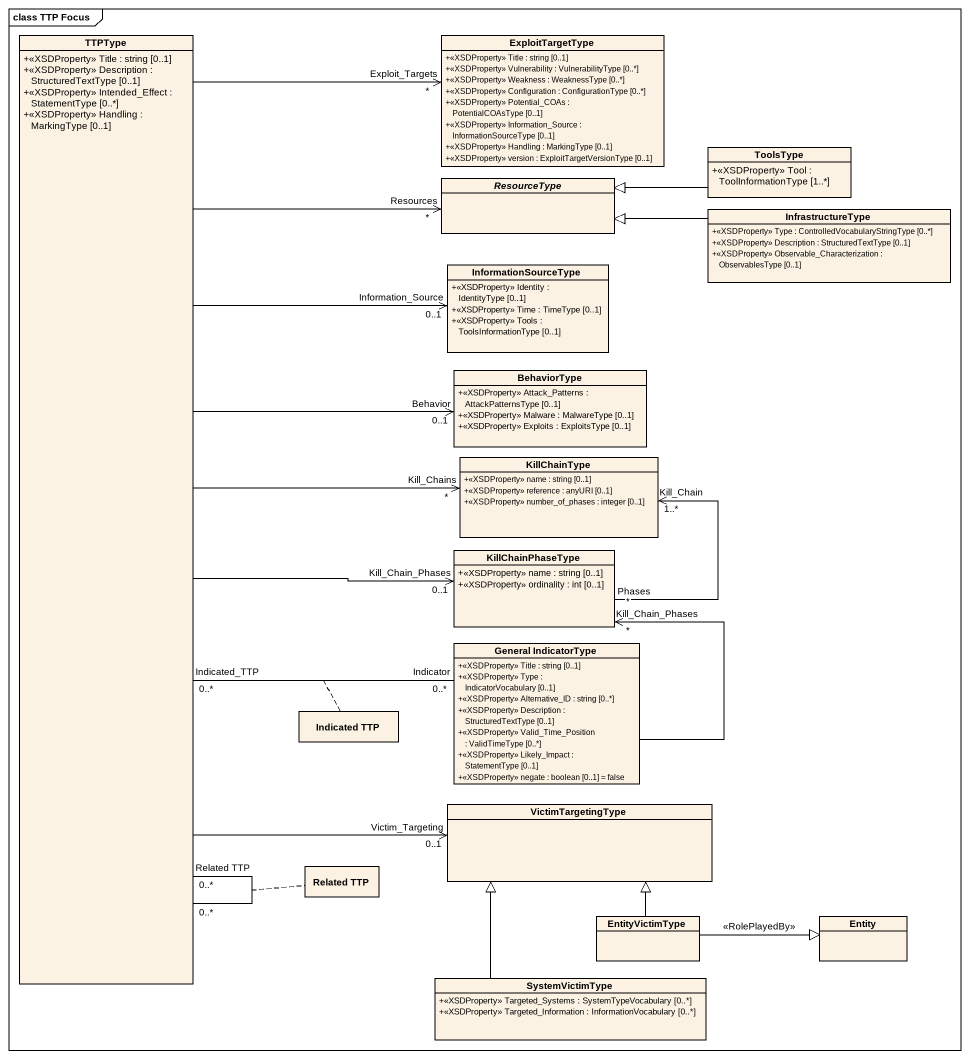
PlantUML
@startuml
mainframe class TTP Focus
hide circle
hide empty members
skinparam classAttributeIconSize 0
class TTPType {
  +<<XSDProperty>> Title : string [0..1]
  +<<XSDProperty>> Description : StructuredTextType [0..1]
  +<<XSDProperty>> Intended_Effect : StatementType [0..*]
  +<<XSDProperty>> Handling : MarkingType [0..1]
}
class ExploitTargetType {
  +<<XSDProperty>> Title : string [0..1]
  +<<XSDProperty>> Vulnerability : VulnerabilityType [0..*]
  +<<XSDProperty>> Weakness : WeaknessType [0..*]
  +<<XSDProperty>> Configuration : ConfigurationType [0..*]
  +<<XSDProperty>> Potential_COAs : PotentialCOAsType [0..1]
  +<<XSDProperty>> Information_Source : InformationSourceType [0..1]
  +<<XSDProperty>> Handling : MarkingType [0..1]
  +<<XSDProperty>> version : ExploitTargetVersionType [0..1]
}
class ToolsType {
  +<<XSDProperty>> Tool : ToolInformationType [1..*]
}
abstract class ResourceType
class InfrastructureType {
  +<<XSDProperty>> Type : ControlledVocabularyStringType [0..*]
  +<<XSDProperty>> Description : StructuredTextType [0..1]
  +<<XSDProperty>> Observable_Characterization : ObservablesType [0..1]
}
class InformationSourceType {
  +<<XSDProperty>> Identity : IdentityType [0..1]
  +<<XSDProperty>> Time : TimeType [0..1]
  +<<XSDProperty>> Tools : ToolsInformationType [0..1]
}
class BehaviorType {
  +<<XSDProperty>> Attack_Patterns : AttackPatternsType [0..1]
  +<<XSDProperty>> Malware : MalwareType [0..1]
  +<<XSDProperty>> Exploits : ExploitsType [0..1]
}
class KillChainType {
  +<<XSDProperty>> name : string [0..1]
  +<<XSDProperty>> reference : anyURI [0..1]
  +<<XSDProperty>> number_of_phases : integer [0..1]
}
class KillChainPhaseType {
  +<<XSDProperty>> name : string [0..1]
  +<<XSDProperty>> ordinality : int [0..1]
}
class "General IndicatorType" as General_IndicatorType {
  +<<XSDProperty>> Title : string [0..1]
  +<<XSDProperty>> Type : IndicatorVocabulary [0..1]
  +<<XSDProperty>> Alternative_ID : string [0..*]
  +<<XSDProperty>> Description : StructuredTextType [0..1]
  +<<XSDProperty>> Valid_Time_Position : ValidTimeType [0..*]
  +<<XSDProperty>> Likely_Impact : StatementType [0..1]
  +<<XSDProperty>> negate : boolean [0..1] = false
}
class "Indicated TTP" as Indicated_TTP
class VictimTargetingType
class "Related TTP" as Related_TTP
class EntityVictimType
class "Entity" as Entity_
class SystemVictimType {
  +<<XSDProperty>> Targeted_Systems : SystemTypeVocabulary [0..*]
  +<<XSDProperty>> Targeted_Information : InformationVocabulary [0..*]
}
TTPType "Related TTP\n0..*" -- "0..*" TTPType
(TTPType, TTPType) .. Related_TTP
TTPType "Indicated_TTP\n0..*" -right- "0..*\nIndicator" General_IndicatorType
(TTPType, General_IndicatorType) .. Indicated_TTP
ExploitTargetType "Exploit_Targets\n*" <-- TTPType
ToolsType -left-|> ResourceType
ResourceType "Resources\n*" <-- TTPType
InfrastructureType -left-|> ResourceType
InformationSourceType "Information_Source\n0..1" <-left- TTPType
BehaviorType "Behavior\n0..1" <-left- TTPType
KillChainType "Kill_Chains\n*" <-left- TTPType
KillChainType "Kill_Chain\n1..*" <-- "Phases\n*" KillChainPhaseType
KillChainPhaseType "Kill_Chain_Phases\n0..1" <-left- TTPType
KillChainPhaseType "Kill_Chain_Phases\n*" <-- General_IndicatorType
VictimTargetingType "Victim_Targeting\n0..1" <-up- TTPType
EntityVictimType -up-|> VictimTargetingType
EntityVictimType -right-|> Entity_ : <<RolePlayedBy>>
SystemVictimType -up-|> VictimTargetingType
@enduml
